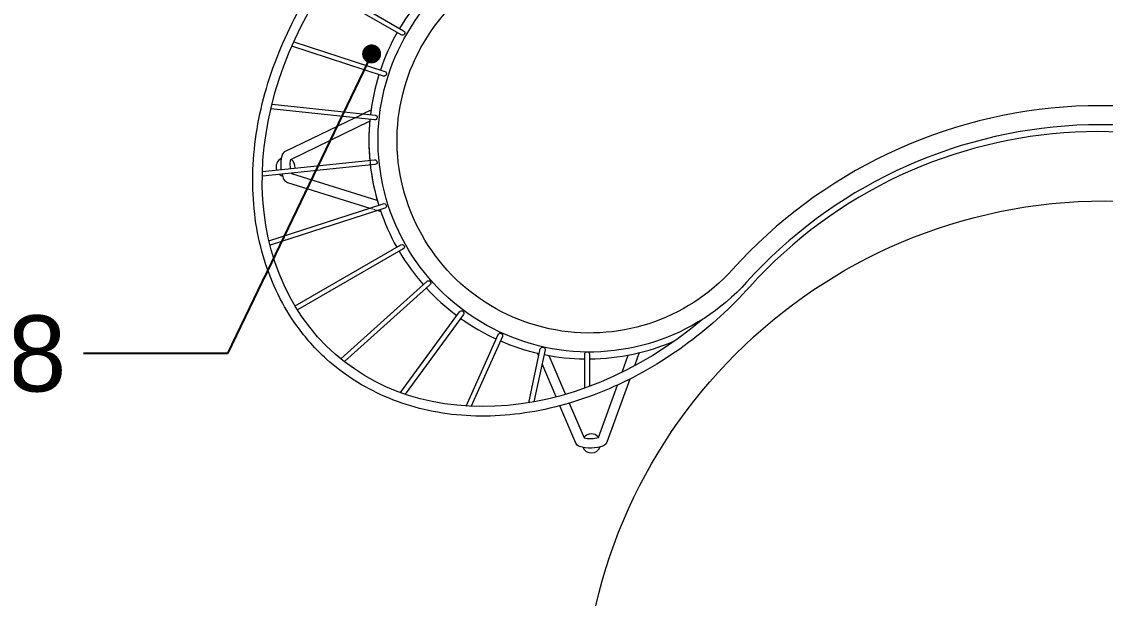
# Model space of a CAD drawing. Header units: centimetres. Extents: x 10243 to 22741, y 2279 to 4414.
# Drawn here: x 22409 to 22523, y 3203 to 3263.7 of the extents above; entities that cross this region are included whole.
import ezdxf
from ezdxf import colors
from ezdxf.entities.mleader import LeaderData, LeaderLine
from ezdxf.math import Vec2, Vec3

# ---------------------------------------------------------------- set-up
doc = ezdxf.new("R2010")
doc.units = ezdxf.units.CM
doc.header["$MEASUREMENT"] = 0
doc.set_wipeout_variables(frame=1)
doc.linetypes.add('DASHED2', pattern=[0.375, 0.25, -0.125])
for name, color, linetype, lineweight in [('Auto_ince', 251, 'Continuous', 5), ('Auto_Tefriş', 32, 'Continuous', 15), ('Auto_Tefriş_2', 26, 'Continuous', 9), ('wipeout', 254, 'Continuous', 9), ('xxx_Auto_Tefris_Silik', 252, 'Continuous', 13), ('xxx_Auto_Yardimci_Isaret Genel', 51, 'Continuous', 9)]:
    doc.layers.add(name, color=color, linetype=linetype, lineweight=lineweight)
doc.layers.add('xxx_Auto_Mobilya_Deri', color=7, linetype='Continuous', lineweight=13, true_color=0x666666)
doc.layers.add('xxx_Auto_Tefris_Tefris', color=7, linetype='Continuous', lineweight=15, true_color=0x666666)
doc.styles.add('AUTOBAN', font='')
doc.styles.get('AUTOBAN').set_extended_font_data('Helvetica Normal Tr')

# ---------------------------------------------------------------- blocks, each defined once
blk = doc.blocks.new('Sun köşe')
at = {"linetype": 'Continuous'}
blk.add_wipeout([(-42.09, 15.68), (-47.03, 16.29), (-53.33, 16.66), (-59.37, 16.17), (-63.57, 15.92), (-66.22, 19.81), (-65.91, 23.95), (-66.29, 27.18), (-67.47, 29.34), (-70.86, 33.59), (-71.97, 35.2), (-72.89, 36.74), (-73.75, 38.72), (-74.49, 42.54), (-74.86, 45.26), (-74.55, 47.91), (-74.3, 51.12), (-73.68, 53.72), (-71.34, 57.67), (-68.62, 61.74), (-65.71, 65.38), (-61.88, 68.96), (-59.6, 70.63), (-57.32, 71.92), (-53.8, 73.47), (-49.41, 74.64), (-46.39, 74.95), (-42.38, 75.63), (-38.86, 75.94), (-34.11, 75.75), (-29.6, 74.83), (-26.14, 73.96), (-21.15, 73.9), (-16.95, 73.9), (-14.11, 73.28), (-12.5, 73.04), (-9.87, 71.44), (-8.09, 71.24), (-4.53, 70.65), (0.6, 69.66), (3.96, 68.28), (7.81, 66.21), (11.07, 64.13), (14.52, 62.06), (18.37, 59.59), (20.64, 58.31), (24.98, 55.54), (27.75, 53.37), (29.82, 51.3), (32.78, 48.53), (35.25, 46.26), (36.63, 44.88), (38.41, 43.1), (46.31, 33.41), (46.9, 32.82), (50.65, 27.29), (53.02, 23.54), (55.58, 18.2), (58.25, 12.58), (60.81, 7.84), (62.39, 2.7), (63.77, -2.83), (65.87, -11.86), (67.74, -22.42), (68.03, -29.63), (67.14, -36.45), (66.35, -41.19), (65.75, -45.53), (63.38, -50.47), (60.71, -55.11), (53.2, -63.41), (50.43, -64.79), (45.99, -66.47), (41.54, -67.56), (38.58, -67.75), (34.33, -67.46), (30.68, -65.78), (25.15, -63.21), (21.89, -60.35), (18.54, -57.19), (16.07, -55.31), (14.29, -55.71), (11.92, -56.89), (9.95, -55.11), (10.25, -52.45), (11.93, -48.4), (12.62, -44.55), (11.04, -40.4), (10.16, -36.55), (9.47, -31.51), (9.57, -25.88), (8.19, -19.37), (7.01, -14.62), (4.65, -9.29), (2.38, -4.65), (-3, 1.72), (-7.54, 6.46), (-14.15, 11.3), (-20.57, 14.56), (-29.75, 16.63), (-36.47, 17.22)], dxfattribs=at).dxf.layer = 'wipeout'
at = {"layer": 'Auto_ince'}
for points in [[(-44.76, 72.59), (-42.78, 63.26, -1), (-43.27, 63.16), (-45.26, 72.51)], [(-51.37, 71.06), (-47.27, 61.86, -1), (-47.73, 61.65), (-51.85, 70.91)], [(-57.78, 68.37), (-51.37, 59.55, -1), (-51.78, 59.26), (-58.22, 68.13)], [(-63.71, 64.37), (-54.9, 56.44, -1), (-55.24, 56.07), (-64.09, 64.04)], [(-63.71, 64.37), (-54.9, 56.44, -1), (-55.24, 56.07), (-64.09, 64.04)], [(-68.65, 58.98), (-57.71, 52.67, -1), (-57.96, 52.23), (-68.93, 58.57)], [(-71.89, 52.36), (-59.67, 48.39, -1), (-59.82, 47.92), (-72.03, 51.88)], [(-72.8, 45.07), (-60.7, 43.8, -1), (-60.75, 43.3), (-72.77, 44.57)], [(-71.22, 38), (-60.75, 39.1, -1), (-60.7, 38.6), (-71.02, 37.52)], [(-67.65, 31.94), (-59.82, 34.49, -1), (-59.67, 34.01), (-67.32, 31.53)], [(-62.97, 27.28), (-57.96, 30.17, -1), (-57.71, 29.73), (-62.54, 26.94)], [(-57.89, 23.94), (-55.24, 26.33, -1), (-54.9, 25.96), (-57.42, 23.69)]]:
    blk.add_lwpolyline(points, format="xyb", dxfattribs=at)
at = {"layer": 'Auto_ince', "elevation": -0.14}
for points in [[(-52.98, 60.92), (-60.55, 64, 0.165812), (-61.06, 63.99, 0.083801), (-62.1, 63.22, 0.014346), (-62.25, 63.05, 0.014346)], [(-61.5, 62.38, -0.016823), (-61.37, 62.53, -0.066927), (-60.77, 63.01), (-52.24, 59.54)], [(-62.54, 62.65, 0.036875), (-62.82, 62.15, 0.165812), (-62.8, 61.64), (-58.99, 53.41)], [(-57.87, 53.36), (-61.82, 61.91, -0.006156), (-61.79, 61.97, -0.006156)], [(-54.01, 21.07), (-60.55, 18.4, -0.165812), (-61.06, 18.41, -0.083801), (-62.1, 19.18, -0.083801), (-62.82, 20.25, -0.165812), (-62.8, 20.76), (-61.01, 24.63)], [(-60.16, 24.09), (-61.82, 20.49, 0.066927), (-61.37, 19.87, 0.066927), (-60.77, 19.39), (-55.34, 21.61)]]:
    blk.add_lwpolyline(points, format="xyb", dxfattribs=at)
for points in [[(-52.98, 60.92), (-52.11, 60.56)], [(-60.59, 25.55), (-58.99, 28.99)], [(-57.87, 29.04), (-59.74, 25.01)], [(-54.02, 22.14), (-52.24, 22.87)], [(-51.27, 22.18), (-52.64, 21.62)]]:
    blk.add_lwpolyline(points, dxfattribs=at)
at = {"layer": 'Auto_ince', "linetype": 'DASHED2', "ltscale": 0.025, "elevation": -0.14}
blk.add_lwpolyline([(-58.99, 53.41), (-58.63, 52.62)], dxfattribs=at)
at = {"layer": 'Auto_ince'}
for centre, radius, start, end in [((-61.73, 62.88, -0.14), 1, 69.1042, 150.0754), ((-61.73, 62.88, -0.14), 1, 183.1698, 203.5457), ((-61.73, 62.88, -0.14), 1, 305.9246, 6.8349), ((-61.73, 62.88, -0.14), 1, 265.714, 272.8302), ((-38.35, 41.2), 23, 126.6228, 137.3772), ((-61.73, 19.53, -0.14), 1, 353.1651, 94.286), ((-61.73, 19.53, -0.14), 1, 156.4543, 290.8958)]:
    blk.add_arc(centre, radius, start, end, dxfattribs=at)
at = {"layer": 'Auto_Tefriş', "elevation": -0.14}
for points in [[(-51.27, 60.22), (-52.11, 60.56)], [(-58.63, 52.62), (-58.49, 52.31)], [(-58.63, 29.78), (-58.49, 30.09)]]:
    blk.add_lwpolyline(points, dxfattribs=at)
at = {"layer": 'Auto_Tefriş'}
for centre, radius, start, end in [((-38.35, 41.2), 23, 90.6228, 101.3772), ((-38.35, 41.2), 23, 102.6228, 113.3772), ((-38.35, 41.2), 23, 114.6228, 125.3772), ((-38.35, 41.2), 23, 126.6228, 149.3772), ((-38.35, 41.2), 23, 138.6228, 149.3772), ((-38.35, 41.2), 23, 150.6228, 161.3772), ((-38.35, 41.2), 23, 162.6228, 173.3772), ((-38.35, 41.2), 23, 174.6228, 185.3772), ((-38.35, 41.2), 23, 186.6228, 197.3772), ((-38.35, 41.2), 23, 198.6228, 209.3772), ((-38.35, 41.2), 23, 210.6228, 221.3772), ((-38.35, 41.2), 23, 222.6228, 245.7388), ((-38.35, -31.3), 49.5, 0, 90)]:
    blk.add_arc(centre, radius, start, end, dxfattribs=at)
at = {"layer": 'Auto_Tefriş', "extrusion": (0, 0, -1)}
blk.add_ellipse((-38.35, 46.13), major_axis=(-34.48, 0), ratio=0.781001, start_param=4.882437, end_param=7.853982, dxfattribs=at)
at = {"layer": 'Auto_Tefriş'}
blk.add_open_spline([(-38.35, 18.2), (-41.26, 18.2), (-44.18, 18.48), (-50.04, 19.64), (-52.98, 20.56), (-58.45, 22.98), (-60.98, 24.47), (-65.47, 27.94), (-67.42, 29.91), (-70.6, 34.21), (-71.82, 36.53), (-73.42, 41.28), (-73.83, 43.71), (-73.83, 46.13), (-73.83, 47.7), (-73.66, 49.27), (-72.79, 53.29), (-71.83, 55.69), (-69.16, 60.21), (-67.44, 62.32), (-63.36, 66.1), (-61.01, 67.77), (-55.84, 70.56), (-53.01, 71.68), (-47.1, 73.31), (-44.01, 73.81), (-40.04, 74.03), (-39.2, 74.06), (-38.35, 74.06)], degree=3, knots=[4.712389, 4.712389, 4.712389, 4.712389, 4.960422, 4.960422, 5.226706, 5.226706, 5.492989, 5.492989, 5.759273, 5.759273, 6.025556, 6.025556, 6.283185, 6.283185, 6.283185, 6.450503, 6.450503, 6.716786, 6.716786, 6.98307, 6.98307, 7.249353, 7.249353, 7.515637, 7.515637, 7.781921, 7.781921, 7.853982, 7.853982, 7.853982, 7.853982], dxfattribs=at)
at = {"layer": 'Auto_Tefriş_2', "elevation": -0.14}
for points in [[(-50.61, 59.45, 0.012511), (-50.6, 59.47, 0.012511)], [(-50.61, 22.95, -0.012511), (-50.6, 22.93, -0.012511)]]:
    blk.add_lwpolyline(points, format="xyb", dxfattribs=at)
at = {"layer": 'xxx_Auto_Mobilya_Deri'}
blk.add_lwpolyline([(12.03, -31.48, 0.414214), (-38.22, 18.77, -1.000001), (-38.22, 63.27, -0.414203), (56.53, -31.48, -1.00001)], format="xyb", close=True, dxfattribs=at)
at = {"layer": 'xxx_Auto_Tefris_Silik', "lineweight": 0}
blk.add_lwpolyline([(14.03, -31.48, 0.414214), (-38.22, 20.77, -1.000001), (-38.22, 61.27, -0.414203), (54.53, -31.48, -1.00001), (14.03, -31.48, -1.00001)], format="xyb", dxfattribs=at)
blk = doc.blocks.new('_Dot')
at = {"color": 0, "linetype": 'ByBlock', "lineweight": -2}
blk.add_line((-0.5, 0), (-1, 0), dxfattribs=at)
at = {"color": 0, "linetype": 'ByBlock', "const_width": 0.5}
blk.add_lwpolyline([(-0.25, 0, 1), (0.25, 0, 1)], format="xyb", close=True, dxfattribs=at)

msp = doc.modelspace()

# ---------------------------------------------------------------- block references
at = {"linetype": 'Continuous', "rotation": 47.90891216584438}
msp.add_blockref('Sun köşe', (22524.81, 3252.05), dxfattribs=at)

# ---------------------------------------------------------------- next in the draw order: linework, layer by layer
at = {"layer": 'xxx_Auto_Tefris_Tefris'}
msp.add_circle((22522.99, 3189.82), 55, dxfattribs=at)

# ---------------------------------------------------------------- next in the draw order: leaders
at = {"layer": 'xxx_Auto_Yardimci_Isaret Genel', "ltscale": 100}
ml = msp.add_multileader_mtext('Standard', dxfattribs=at)
ml.set_content('F08', color=256, style='AUTOBAN')
ml.set_leader_properties()
ml.set_arrow_properties(name='DOT')
ml.build(insert=Vec2(0, 0))
ml.multileader.update_dxf_attribs({"has_text_frame": 1, "dogleg_length": 5, "arrow_head_size": 2})
ctx = ml.context
ctx.base_point, ctx.char_height, ctx.arrow_head_size, ctx.landing_gap_size, ctx.plane_origin = Vec3(22392.11, 3228.79), 8, 2, 1.8, Vec3(22478.1, 3108.25)
ctx.text_align_type = 2
notes = []
notes.append((ctx, [(0, (1, 1, 0), (22430.67, 3228.79), (-1, 0), 15.16, [(0, [(22445.82, 3260.28)], 0, [])])]))
ctx.mtext.insert, ctx.mtext.width, ctx.mtext.defined_height, ctx.mtext.alignment, ctx.mtext.flow_direction = Vec3(22413.72, 3232.79), 12.6046, 12.84, 3, 5
for ctx, leaders in notes:
    for number, flags, end, landing, length, lines in leaders:
        leader = LeaderData()
        leader.index, (leader.has_last_leader_line, leader.has_dogleg_vector, leader.attachment_direction) = number, flags
        leader.last_leader_point, leader.dogleg_vector, leader.dogleg_length = Vec3(end), Vec3(landing), length
        for number, points, colour, breaks in lines:
            line = LeaderLine()
            line.index, line.vertices, line.color, line.breaks = number, Vec3.list(points), colors.encode_raw_color(colour), breaks
            leader.lines.append(line)
        ctx.leaders.append(leader)

doc.saveas('drawing.dxf')
